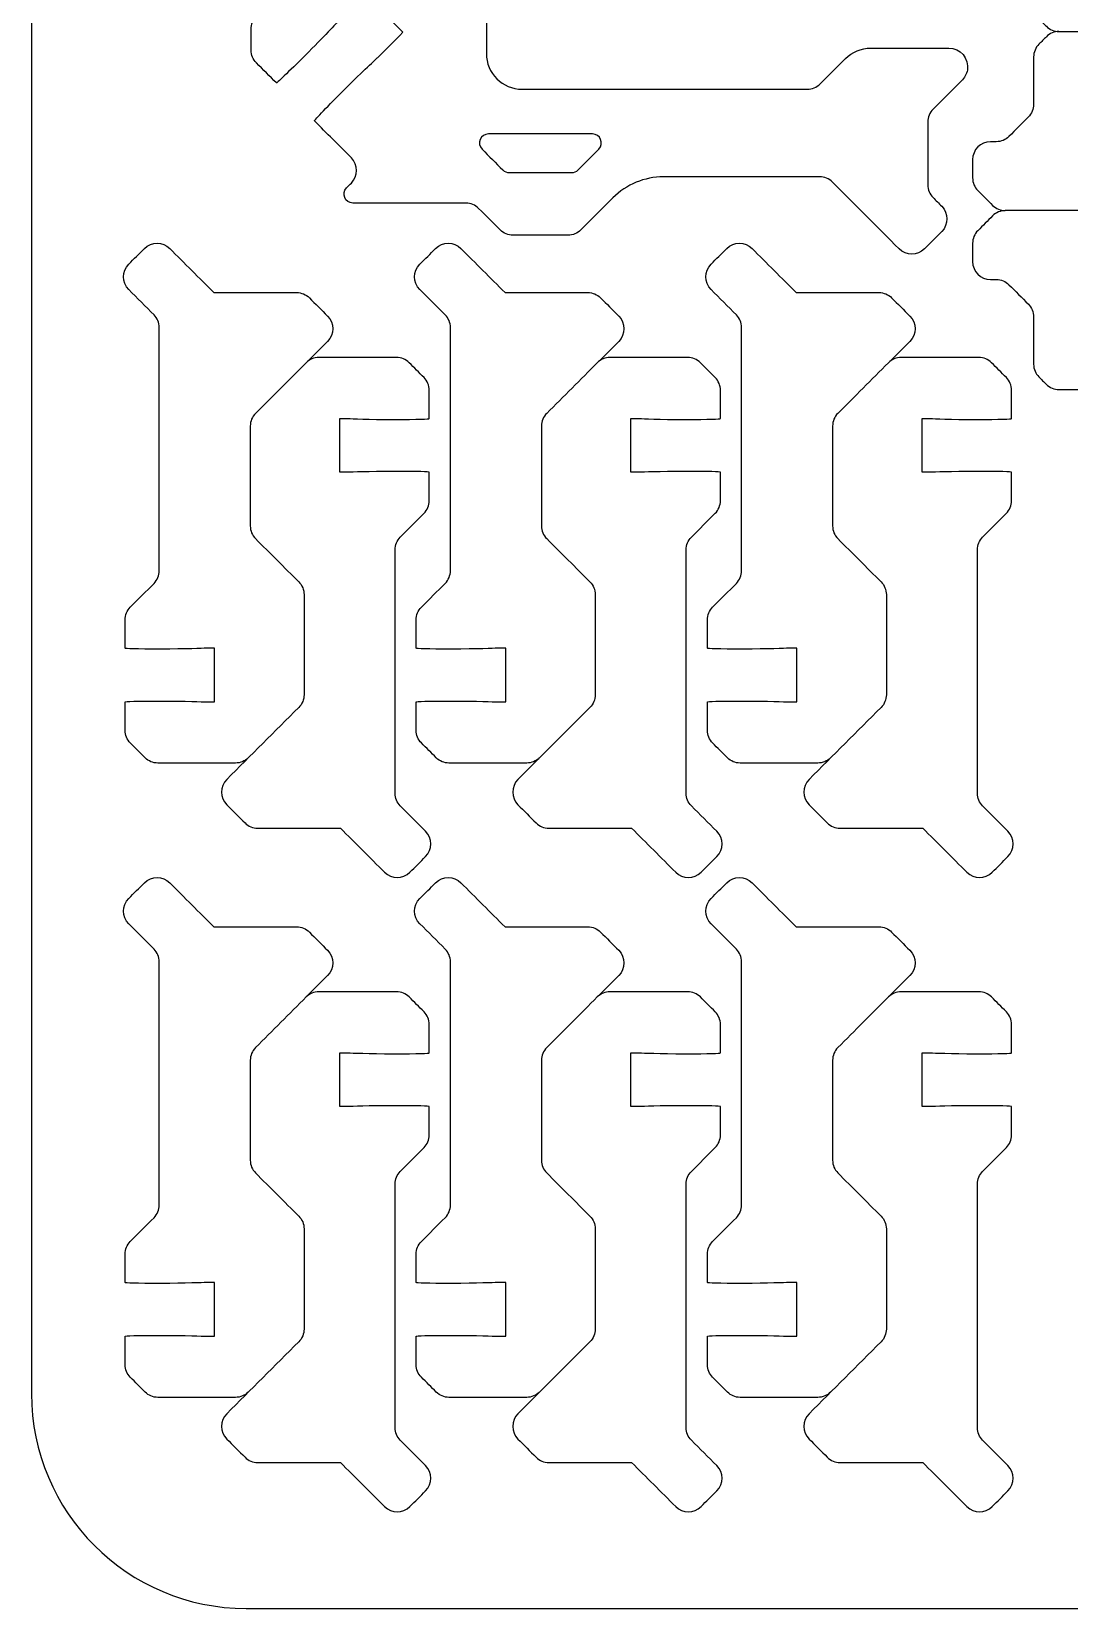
# Model space of a CAD drawing. Extents: x 5 to 405, y 225 to 445.
# Drawn here: x 5 to 63, y 225 to 313.1 of the extents above; entities that cross this region are included whole.
import ezdxf

# ---------------------------------------------------------------- set-up
doc = ezdxf.new("R2010")
doc.units = 0
doc.header["$MEASUREMENT"] = 0
doc.layers.add('DEFAULT', color=18, linetype='CONTINUOUS')

msp = doc.modelspace()

# ---------------------------------------------------------------- linework, layer by layer
at = {"layer": 'DEFAULT', "color": 1}
for points, knots in [([(123, 225), (87.667, 225), (52.333, 225), (17, 225), (10.373, 225), (5, 230.372), (5, 237), (5, 302.333), (5, 367.667), (5, 433), (5, 439.628), (10.373, 445), (17, 445), (52.333, 445), (87.667, 445), (123, 445), (129.627, 445), (135, 439.628), (135, 433), (135, 367.667), (135, 302.333), (135, 237), (135, 230.372), (129.627, 225), (123, 225)], [0, 0, 0, 0, 300.472, 300.472, 300.472, 301.472, 301.472, 301.472, 857.062, 857.062, 857.062, 858.062, 858.062, 858.062, 1158.534, 1158.534, 1158.534, 1159.534, 1159.534, 1159.534, 1715.124, 1715.124, 1715.124, 1716.124, 1716.124, 1716.124, 1716.124]), ([(56.255, 312.159), (54.8, 312.157), (53.346, 312.156), (51.891, 312.155), (51.362, 312.155), (50.854, 311.943), (50.48, 311.57), (50.006, 311.097), (49.532, 310.624), (49.058, 310.151), (48.871, 309.964), (48.617, 309.859), (48.353, 309.859), (43.04, 309.859), (37.727, 309.859), (32.414, 309.859), (31.31, 309.859), (30.414, 310.755), (30.414, 311.859), (30.414, 312.724), (30.414, 313.59), (30.414, 314.455), (30.414, 314.723), (30.52, 314.977), (30.707, 315.164), (32.273, 316.731), (33.84, 318.297), (35.406, 319.863), (35.593, 320.05), (35.847, 320.156), (36.111, 320.156), (36.645, 320.156), (37.179, 320.156), (37.713, 320.156), (37.978, 320.156), (38.232, 320.05), (38.419, 319.86), (38.694, 319.585), (38.969, 319.309), (39.244, 319.034), (39.431, 318.847), (39.685, 318.741), (39.95, 318.741), (42.4, 318.741), (44.851, 318.741), (47.302, 318.741), (47.566, 318.741), (47.82, 318.847), (48.007, 319.034), (48.282, 319.308), (48.557, 319.582), (48.833, 319.856), (49.02, 320.047), (49.125, 320.301), (49.125, 320.569), (49.125, 321.098), (49.125, 321.627), (49.125, 322.156), (49.125, 322.181), (48.007, 322.206), (46.624, 322.206), (45.241, 322.206), (44.25, 322.156), (44.123, 322.156), (43.457, 322.156), (42.792, 322.156), (42.126, 322.156), (42.126, 323.156), (42.126, 324.155), (42.126, 325.155), (42.792, 325.155), (43.457, 325.155), (44.123, 325.155), (44.25, 325.155), (45.241, 325.106), (46.624, 325.106), (48.007, 325.106), (49.125, 325.127), (49.125, 325.155), (49.125, 325.683), (49.125, 326.211), (49.125, 326.739), (49.125, 327.007), (49.02, 327.261), (48.833, 327.448), (48.556, 327.724), (48.28, 328.001), (48.004, 328.277), (47.817, 328.464), (47.563, 328.57), (47.298, 328.57), (44.129, 328.57), (40.96, 328.57), (37.791, 328.57), (36.99, 328.57), (36.224, 328.252), (35.66, 327.688), (34.816, 326.844), (33.971, 325.999), (33.123, 325.155), (33.007, 325.039), (32.651, 324.753), (31.673, 323.776), (30.696, 322.798), (30.03, 322.061), (29.941, 321.969), (29.824, 321.852), (29.706, 321.734), (29.589, 321.617), (28.882, 322.325), (28.175, 323.032), (27.468, 323.74), (27.586, 323.858), (27.704, 323.976), (27.821, 324.093), (27.909, 324.181), (28.647, 324.848), (29.624, 325.825), (30.601, 326.802), (31.024, 327.254), (31.003, 327.275), (30.629, 327.649), (30.255, 328.023), (29.881, 328.397), (29.694, 328.584), (29.44, 328.69), (29.176, 328.69), (28.785, 328.69), (28.395, 328.69), (28.005, 328.69), (27.74, 328.69), (27.486, 328.584), (27.299, 328.397), (26.247, 327.345), (25.194, 326.292), (24.142, 325.24), (23.768, 324.862), (23.556, 324.354), (23.556, 323.825), (23.556, 322.795), (23.556, 321.765), (23.556, 320.735), (23.556, 320.202), (23.348, 319.694), (22.97, 319.32), (21.169, 317.521), (19.367, 315.722), (17.566, 313.923), (17.379, 313.736), (17.273, 313.478), (17.273, 313.213), (17.273, 312.822), (17.273, 312.43), (17.273, 312.039), (17.273, 311.774), (17.379, 311.52), (17.569, 311.333), (17.942, 310.96), (18.315, 310.588), (18.688, 310.215), (18.723, 310.215), (19.524, 310.98), (20.49, 311.947), (21.468, 312.924), (22.134, 313.661), (22.223, 313.75), (22.694, 314.221), (23.166, 314.693), (23.637, 315.164), (24.344, 314.458), (25.051, 313.751), (25.757, 313.044), (25.287, 312.573), (24.817, 312.101), (24.346, 311.629), (24.255, 311.541), (23.517, 310.875), (22.54, 309.897), (21.577, 308.934), (20.808, 308.133), (20.808, 308.095), (21.496, 307.407), (22.184, 306.719), (22.872, 306.031), (23.26, 305.639), (23.26, 305.008), (22.872, 304.616), (22.783, 304.529), (22.695, 304.442), (22.607, 304.355), (22.293, 304.038), (22.515, 303.501), (22.96, 303.501), (25.065, 303.501), (27.17, 303.501), (29.275, 303.501), (29.543, 303.501), (29.797, 303.396), (29.984, 303.205), (30.386, 302.803), (30.788, 302.401), (31.19, 301.999), (31.377, 301.812), (31.631, 301.706), (31.899, 301.706), (32.927, 301.706), (33.955, 301.706), (34.983, 301.706), (35.251, 301.706), (35.505, 301.812), (35.692, 301.999), (36.289, 302.596), (36.886, 303.193), (37.484, 303.791), (38.235, 304.542), (39.251, 304.966), (40.313, 304.966), (43.225, 304.966), (46.136, 304.966), (49.048, 304.966), (49.312, 304.966), (49.566, 304.86), (49.753, 304.673), (50.996, 303.43), (52.239, 302.187), (53.482, 300.944), (53.87, 300.552), (54.505, 300.552), (54.893, 300.944), (55.215, 301.266), (55.538, 301.588), (55.86, 301.91), (56.251, 302.302), (56.251, 302.934), (55.86, 303.325), (55.698, 303.487), (55.535, 303.65), (55.373, 303.812), (55.186, 303.999), (55.08, 304.253), (55.08, 304.517), (55.08, 305.689), (55.08, 306.86), (55.08, 308.031), (55.08, 308.296), (55.186, 308.553), (55.373, 308.74), (55.903, 309.269), (56.434, 309.799), (56.964, 310.328), (57.13, 310.494), (57.253, 310.698), (57.292, 310.927), (57.398, 311.587), (56.894, 312.159), (56.255, 312.159)], [0, 0, 0, 0, 12.370004, 12.370004, 12.370004, 13.370004, 13.370004, 13.370004, 19.062218, 19.062218, 19.062218, 20.062218, 20.062218, 20.062218, 65.242218, 65.242218, 65.242218, 66.242218, 66.242218, 66.242218, 73.602218, 73.602218, 73.602218, 74.602218, 74.602218, 74.602218, 93.439543, 93.439543, 93.439543, 94.439543, 94.439543, 94.439543, 98.979543, 98.979543, 98.979543, 99.979543, 99.979543, 99.979543, 103.288802, 103.288802, 103.288802, 104.288802, 104.288802, 104.288802, 125.128802, 125.128802, 125.128802, 126.128802, 126.128802, 126.128802, 129.430999, 129.430999, 129.430999, 130.430999, 130.430999, 130.430999, 134.930999, 134.930999, 134.930999, 135.930999, 135.930999, 135.930999, 136.930999, 136.930999, 136.930999, 142.590999, 142.590999, 142.590999, 151.090999, 151.090999, 151.090999, 156.750999, 156.750999, 156.750999, 157.750999, 157.750999, 157.750999, 158.750999, 158.750999, 158.750999, 163.240999, 163.240999, 163.240999, 164.240999, 164.240999, 164.240999, 167.564401, 167.564401, 167.564401, 168.564401, 168.564401, 168.564401, 195.514401, 195.514401, 195.514401, 196.514401, 196.514401, 196.514401, 206.678454, 206.678454, 206.678454, 207.678454, 207.678454, 207.678454, 208.678454, 208.678454, 208.678454, 210.092667, 210.092667, 210.092667, 218.599165, 218.599165, 218.599165, 220.013379, 220.013379, 220.013379, 221.013379, 221.013379, 221.013379, 222.013379, 222.013379, 222.013379, 226.510578, 226.510578, 226.510578, 227.510578, 227.510578, 227.510578, 230.830578, 230.830578, 230.830578, 231.830578, 231.830578, 231.830578, 244.487789, 244.487789, 244.487789, 245.487789, 245.487789, 245.487789, 254.247789, 254.247789, 254.247789, 255.247789, 255.247789, 255.247789, 276.899403, 276.899403, 276.899403, 277.899403, 277.899403, 277.899403, 281.229403, 281.229403, 281.229403, 282.229403, 282.229403, 282.229403, 286.71246, 286.71246, 286.71246, 287.71246, 287.71246, 287.71246, 288.71246, 288.71246, 288.71246, 294.383457, 294.383457, 294.383457, 302.88288, 302.88288, 302.88288, 308.54681, 308.54681, 308.54681, 309.54681, 309.54681, 309.54681, 310.54681, 310.54681, 310.54681, 318.819959, 318.819959, 318.819959, 319.819959, 319.819959, 319.819959, 320.873572, 320.873572, 320.873572, 321.873572, 321.873572, 321.873572, 339.773572, 339.773572, 339.773572, 340.773572, 340.773572, 340.773572, 345.610182, 345.610182, 345.610182, 346.610182, 346.610182, 346.610182, 355.350182, 355.350182, 355.350182, 356.350182, 356.350182, 356.350182, 363.534387, 363.534387, 363.534387, 364.534387, 364.534387, 364.534387, 389.294387, 389.294387, 389.294387, 390.294387, 390.294387, 390.294387, 405.242625, 405.242625, 405.242625, 406.242625, 406.242625, 406.242625, 410.11757, 410.11757, 410.11757, 411.11757, 411.11757, 411.11757, 413.069185, 413.069185, 413.069185, 414.069185, 414.069185, 414.069185, 424.029185, 424.029185, 424.029185, 425.029185, 425.029185, 425.029185, 431.400221, 431.400221, 431.400221, 432.400221, 432.400221, 432.400221, 433.400221, 433.400221, 433.400221, 433.400221]), ([(70, 319.67), (70, 317.946), (70, 316.222), (70, 314.498), (70, 314.233), (69.894, 313.979), (69.707, 313.791), (69.568, 313.652), (69.43, 313.513), (69.291, 313.375), (69.104, 313.187), (68.849, 313.082), (68.584, 313.082), (68.055, 313.082), (67.527, 313.082), (66.998, 313.082), (66.97, 313.082), (66.948, 313.699), (66.948, 315.082), (66.948, 316.465), (66.998, 317.456), (66.998, 317.583), (66.998, 317.75), (66.998, 317.917), (66.998, 318.084), (65.998, 318.084), (64.999, 318.084), (63.999, 318.084), (63.999, 317.917), (63.999, 317.75), (63.999, 317.583), (63.999, 317.456), (64.049, 316.465), (64.049, 315.082), (64.049, 313.699), (64.024, 313.082), (63.999, 313.082), (63.471, 313.082), (62.942, 313.082), (62.413, 313.082), (62.148, 313.082), (61.893, 313.187), (61.706, 313.375), (61.567, 313.513), (61.429, 313.652), (61.29, 313.791), (61.103, 313.979), (60.997, 314.233), (60.997, 314.498), (60.997, 315.381), (60.997, 316.265), (60.997, 317.148), (60.997, 317.413), (60.892, 317.668), (60.704, 317.855), (60.341, 318.218), (59.978, 318.582), (59.614, 318.945), (59.427, 319.132), (59.173, 319.238), (58.907, 319.238), (58.8, 319.238), (58.693, 319.238), (58.586, 319.238), (58.033, 319.238), (57.586, 319.685), (57.586, 320.238), (57.586, 320.577), (57.586, 320.916), (57.586, 321.255), (57.586, 321.52), (57.691, 321.774), (57.878, 321.961), (58.153, 322.237), (58.428, 322.513), (58.704, 322.789), (58.891, 322.977), (59.146, 323.083), (59.412, 323.083), (61.802, 323.083), (64.193, 323.083), (66.584, 323.083), (66.849, 323.083), (67.103, 322.978), (67.291, 322.791), (68.096, 321.986), (68.901, 321.182), (69.707, 320.378), (69.894, 320.19), (70, 319.935), (70, 319.67)], [1, 1, 1, 1, 15.661, 15.661, 15.661, 16.661, 16.661, 16.661, 18.329772, 18.329772, 18.329772, 19.329772, 19.329772, 19.329772, 23.825772, 23.825772, 23.825772, 24.825772, 24.825772, 24.825772, 25.825772, 25.825772, 25.825772, 27.245772, 27.245772, 27.245772, 35.745772, 35.745772, 35.745772, 37.165772, 37.165772, 37.165772, 38.165772, 38.165772, 38.165772, 39.165772, 39.165772, 39.165772, 43.661772, 43.661772, 43.661772, 44.661772, 44.661772, 44.661772, 46.330544, 46.330544, 46.330544, 47.330544, 47.330544, 47.330544, 54.842544, 54.842544, 54.842544, 55.842544, 55.842544, 55.842544, 60.212464, 60.212464, 60.212464, 61.212464, 61.212464, 61.212464, 62.123464, 62.123464, 62.123464, 63.123464, 63.123464, 63.123464, 66.006464, 66.006464, 66.006464, 67.006464, 67.006464, 67.006464, 70.321383, 70.321383, 70.321383, 71.321383, 71.321383, 71.321383, 91.652383, 91.652383, 91.652383, 92.652383, 92.652383, 92.652383, 102.33197, 102.33197, 102.33197, 103.33197, 103.33197, 103.33197, 103.33197]), ([(62.413, 313.082), (62.148, 313.082), (61.894, 312.976), (61.706, 312.789), (61.567, 312.65), (61.429, 312.512), (61.29, 312.373), (61.102, 312.185), (60.997, 311.931), (60.997, 311.666), (60.997, 310.782), (60.997, 309.899), (60.997, 309.016), (60.997, 308.75), (60.892, 308.496), (60.704, 308.309), (60.341, 307.945), (59.978, 307.582), (59.614, 307.219), (59.427, 307.031), (59.172, 306.926), (58.907, 306.926), (58.8, 306.926), (58.693, 306.926), (58.586, 306.926), (58.033, 306.926), (57.586, 306.478), (57.586, 305.926), (57.586, 305.587), (57.586, 305.248), (57.586, 304.909), (57.586, 304.644), (57.691, 304.39), (57.878, 304.202), (58.153, 303.926), (58.428, 303.65), (58.704, 303.374), (58.891, 303.186), (59.146, 303.081), (59.412, 303.081)], [0, 0, 0, 0, 1, 1, 1, 2.668065, 2.668065, 2.668065, 3.668065, 3.668065, 3.668065, 11.180065, 11.180065, 11.180065, 12.180065, 12.180065, 12.180065, 16.549278, 16.549278, 16.549278, 17.549278, 17.549278, 17.549278, 18.461278, 18.461278, 18.461278, 19.461278, 19.461278, 19.461278, 22.344278, 22.344278, 22.344278, 23.344278, 23.344278, 23.344278, 26.659903, 26.659903, 26.659903, 27.659903, 27.659903, 27.659903, 27.659903]), ([(36.693, 306.506), (36.309, 306.12), (35.924, 305.735), (35.54, 305.349), (35.445, 305.257), (35.318, 305.204), (35.184, 305.204), (34.019, 305.204), (32.855, 305.204), (31.691, 305.204), (31.557, 305.204), (31.43, 305.257), (31.335, 305.349), (30.95, 305.735), (30.566, 306.12), (30.181, 306.506), (29.867, 306.82), (30.089, 307.36), (30.534, 307.36), (32.47, 307.36), (34.405, 307.36), (36.341, 307.36), (36.785, 307.36), (37.007, 306.82), (36.693, 306.506)], [0, 0, 0, 0, 4.631555, 4.631555, 4.631555, 5.631555, 5.631555, 5.631555, 15.531555, 15.531555, 15.531555, 16.531555, 16.531555, 16.531555, 21.16311, 21.16311, 21.16311, 22.16311, 22.16311, 22.16311, 38.62311, 38.62311, 38.62311, 39.62311, 39.62311, 39.62311, 39.62311]), ([(70, 299.667), (70, 297.943), (70, 296.219), (70, 294.495), (70, 294.23), (69.894, 293.976), (69.707, 293.788), (69.568, 293.65), (69.43, 293.511), (69.291, 293.372), (69.104, 293.185), (68.849, 293.079), (68.584, 293.079), (68.055, 293.079), (67.527, 293.079), (66.998, 293.079), (66.97, 293.079), (66.948, 293.697), (66.948, 295.08), (66.948, 296.462), (66.998, 297.454), (66.998, 297.581), (66.998, 297.748), (66.998, 297.915), (66.998, 298.082), (65.998, 298.082), (64.999, 298.082), (63.999, 298.082), (63.999, 297.915), (63.999, 297.748), (63.999, 297.581), (63.999, 297.454), (64.049, 296.462), (64.049, 295.08), (64.049, 293.697), (64.024, 293.079), (63.999, 293.079), (63.471, 293.079), (62.942, 293.079), (62.413, 293.079), (62.148, 293.079), (61.893, 293.185), (61.706, 293.372), (61.567, 293.511), (61.429, 293.65), (61.29, 293.788), (61.103, 293.976), (60.997, 294.23), (60.997, 294.495), (60.997, 295.379), (60.997, 296.262), (60.997, 297.145), (60.997, 297.411), (60.892, 297.665), (60.704, 297.852), (60.341, 298.216), (59.978, 298.579), (59.614, 298.942), (59.427, 299.13), (59.173, 299.235), (58.907, 299.235), (58.8, 299.235), (58.693, 299.235), (58.586, 299.235), (58.033, 299.235), (57.586, 299.683), (57.586, 300.235), (57.586, 300.574), (57.586, 300.913), (57.586, 301.252), (57.586, 301.517), (57.691, 301.771), (57.878, 301.959), (58.153, 302.235), (58.428, 302.511), (58.704, 302.787), (58.891, 302.975), (59.146, 303.081), (59.412, 303.081), (61.802, 303.081), (64.193, 303.081), (66.584, 303.081), (66.849, 303.081), (67.103, 302.975), (67.291, 302.788), (68.096, 301.984), (68.901, 301.179), (69.707, 300.375), (69.894, 300.187), (70, 299.933), (70, 299.667)], [1, 1, 1, 1, 15.661, 15.661, 15.661, 16.661, 16.661, 16.661, 18.329772, 18.329772, 18.329772, 19.329772, 19.329772, 19.329772, 23.825772, 23.825772, 23.825772, 24.825772, 24.825772, 24.825772, 25.825772, 25.825772, 25.825772, 27.245772, 27.245772, 27.245772, 35.745772, 35.745772, 35.745772, 37.165772, 37.165772, 37.165772, 38.165772, 38.165772, 38.165772, 39.165772, 39.165772, 39.165772, 43.661772, 43.661772, 43.661772, 44.661772, 44.661772, 44.661772, 46.330544, 46.330544, 46.330544, 47.330544, 47.330544, 47.330544, 54.842544, 54.842544, 54.842544, 55.842544, 55.842544, 55.842544, 60.212464, 60.212464, 60.212464, 61.212464, 61.212464, 61.212464, 62.123464, 62.123464, 62.123464, 63.123464, 63.123464, 63.123464, 66.006464, 66.006464, 66.006464, 67.006464, 67.006464, 67.006464, 70.321383, 70.321383, 70.321383, 71.321383, 71.321383, 71.321383, 91.652383, 91.652383, 91.652383, 92.652383, 92.652383, 92.652383, 102.33197, 102.33197, 102.33197, 103.33197, 103.33197, 103.33197, 103.33197]), ([(17.106, 272.514), (16.918, 272.326), (16.664, 272.221), (16.399, 272.221), (14.951, 272.221), (13.503, 272.221), (12.056, 272.221), (11.79, 272.221), (11.536, 272.326), (11.348, 272.514), (11.072, 272.79), (10.796, 273.067), (10.52, 273.343), (10.332, 273.53), (10.227, 273.785), (10.227, 274.05), (10.227, 274.579), (10.227, 275.107), (10.227, 275.636), (10.227, 275.664), (10.844, 275.685), (12.227, 275.685), (13.61, 275.685), (14.601, 275.636), (14.728, 275.636), (14.895, 275.636), (15.062, 275.636), (15.229, 275.636), (15.229, 276.636), (15.229, 277.635), (15.229, 278.635), (15.062, 278.635), (14.895, 278.635), (14.728, 278.635), (14.601, 278.635), (13.61, 278.585), (12.227, 278.585), (10.844, 278.585), (10.227, 278.61), (10.227, 278.635), (10.227, 279.163), (10.227, 279.692), (10.227, 280.221), (10.227, 280.486), (10.332, 280.74), (10.519, 280.928), (10.961, 281.371), (11.404, 281.814), (11.846, 282.258), (12.034, 282.445), (12.139, 282.699), (12.139, 282.964), (12.139, 287.493), (12.139, 292.022), (12.139, 296.551), (12.139, 296.816), (12.034, 297.069), (11.847, 297.256), (11.375, 297.728), (10.903, 298.199), (10.432, 298.671), (10.041, 299.061), (10.041, 299.695), (10.431, 300.085), (10.724, 300.378), (11.017, 300.671), (11.309, 300.963), (11.7, 301.354), (12.334, 301.354), (12.724, 300.963), (13.545, 300.141), (14.366, 299.32), (15.19, 298.502), (16.733, 298.502), (18.275, 298.502), (19.817, 298.502), (20.082, 298.502), (20.337, 298.396), (20.524, 298.209), (20.864, 297.869), (21.203, 297.53), (21.542, 297.191), (21.933, 296.8), (21.933, 296.167), (21.542, 295.776), (21.144, 295.379), (20.745, 294.982), (20.347, 294.584)], [0, 0, 0, 0, 1, 1, 1, 13.312, 13.312, 13.312, 14.312, 14.312, 14.312, 17.634695, 17.634695, 17.634695, 18.634695, 18.634695, 18.634695, 23.130695, 23.130695, 23.130695, 24.130695, 24.130695, 24.130695, 25.130695, 25.130695, 25.130695, 26.550695, 26.550695, 26.550695, 35.050695, 35.050695, 35.050695, 36.470695, 36.470695, 36.470695, 37.470695, 37.470695, 37.470695, 38.470695, 38.470695, 38.470695, 42.967695, 42.967695, 42.967695, 43.967695, 43.967695, 43.967695, 49.294333, 49.294333, 49.294333, 50.294333, 50.294333, 50.294333, 88.810333, 88.810333, 88.810333, 89.810333, 89.810333, 89.810333, 95.482743, 95.482743, 95.482743, 96.482743, 96.482743, 96.482743, 100.002721, 100.002721, 100.002721, 101.002721, 101.002721, 101.002721, 110.893731, 110.893731, 110.893731, 124.009731, 124.009731, 124.009731, 125.009731, 125.009731, 125.009731, 129.090445, 129.090445, 129.090445, 130.090445, 130.090445, 130.090445, 134.87544, 134.87544, 134.87544, 134.87544]), ([(33.375, 272.514), (33.187, 272.326), (32.933, 272.221), (32.668, 272.221), (31.22, 272.221), (29.773, 272.221), (28.325, 272.221), (28.059, 272.221), (27.805, 272.326), (27.618, 272.514), (27.341, 272.79), (27.065, 273.067), (26.789, 273.343), (26.601, 273.53), (26.496, 273.785), (26.496, 274.05), (26.496, 274.579), (26.496, 275.107), (26.496, 275.636), (26.496, 275.664), (27.113, 275.685), (28.496, 275.685), (29.879, 275.685), (30.87, 275.636), (30.997, 275.636), (31.164, 275.636), (31.331, 275.636), (31.498, 275.636), (31.498, 276.636), (31.498, 277.635), (31.498, 278.635), (31.331, 278.635), (31.164, 278.635), (30.997, 278.635), (30.87, 278.635), (29.879, 278.585), (28.496, 278.585), (27.113, 278.585), (26.496, 278.61), (26.496, 278.635), (26.496, 279.163), (26.496, 279.692), (26.496, 280.221), (26.496, 280.486), (26.601, 280.74), (26.788, 280.928), (27.231, 281.371), (27.673, 281.814), (28.116, 282.258), (28.303, 282.445), (28.408, 282.699), (28.408, 282.964), (28.408, 287.493), (28.408, 292.022), (28.408, 296.551), (28.408, 296.816), (28.303, 297.069), (28.116, 297.256), (27.644, 297.728), (27.173, 298.199), (26.701, 298.671), (26.31, 299.061), (26.31, 299.695), (26.701, 300.085), (26.993, 300.378), (27.286, 300.671), (27.579, 300.963), (27.97, 301.354), (28.603, 301.354), (28.993, 300.963), (29.814, 300.141), (30.635, 299.32), (31.46, 298.502), (33.002, 298.502), (34.544, 298.502), (36.087, 298.502), (36.352, 298.502), (36.606, 298.396), (36.794, 298.209), (37.133, 297.869), (37.472, 297.53), (37.811, 297.191), (38.202, 296.8), (38.202, 296.167), (37.811, 295.776), (37.413, 295.379), (37.015, 294.982), (36.616, 294.584)], [0, 0, 0, 0, 1, 1, 1, 13.312, 13.312, 13.312, 14.312, 14.312, 14.312, 17.635402, 17.635402, 17.635402, 18.635402, 18.635402, 18.635402, 23.131402, 23.131402, 23.131402, 24.131402, 24.131402, 24.131402, 25.131402, 25.131402, 25.131402, 26.551402, 26.551402, 26.551402, 35.051402, 35.051402, 35.051402, 36.471402, 36.471402, 36.471402, 37.471402, 37.471402, 37.471402, 38.471402, 38.471402, 38.471402, 42.968402, 42.968402, 42.968402, 43.968402, 43.968402, 43.968402, 49.29504, 49.29504, 49.29504, 50.29504, 50.29504, 50.29504, 88.81104, 88.81104, 88.81104, 89.81104, 89.81104, 89.81104, 95.48345, 95.48345, 95.48345, 96.48345, 96.48345, 96.48345, 100.003428, 100.003428, 100.003428, 101.003428, 101.003428, 101.003428, 110.894438, 110.894438, 110.894438, 124.010438, 124.010438, 124.010438, 125.010438, 125.010438, 125.010438, 129.091152, 129.091152, 129.091152, 130.091152, 130.091152, 130.091152, 134.876147, 134.876147, 134.876147, 134.876147]), ([(49.644, 272.514), (49.457, 272.326), (49.202, 272.221), (48.937, 272.221), (47.49, 272.221), (46.042, 272.221), (44.594, 272.221), (44.329, 272.221), (44.074, 272.326), (43.887, 272.514), (43.611, 272.79), (43.334, 273.067), (43.058, 273.343), (42.87, 273.53), (42.765, 273.785), (42.765, 274.05), (42.765, 274.579), (42.765, 275.107), (42.765, 275.636), (42.765, 275.664), (43.383, 275.685), (44.765, 275.685), (46.148, 275.685), (47.14, 275.636), (47.267, 275.636), (47.434, 275.636), (47.601, 275.636), (47.768, 275.636), (47.768, 276.636), (47.768, 277.635), (47.768, 278.635), (47.601, 278.635), (47.434, 278.635), (47.267, 278.635), (47.14, 278.635), (46.148, 278.585), (44.765, 278.585), (43.383, 278.585), (42.765, 278.61), (42.765, 278.635), (42.765, 279.163), (42.765, 279.692), (42.765, 280.221), (42.765, 280.486), (42.87, 280.74), (43.057, 280.928), (43.5, 281.371), (43.942, 281.814), (44.385, 282.258), (44.572, 282.445), (44.677, 282.699), (44.677, 282.964), (44.677, 287.493), (44.677, 292.022), (44.677, 296.551), (44.677, 296.816), (44.572, 297.069), (44.385, 297.256), (43.914, 297.728), (43.442, 298.199), (42.97, 298.671), (42.579, 299.061), (42.579, 299.695), (42.97, 300.085), (43.263, 300.378), (43.555, 300.671), (43.848, 300.963), (44.239, 301.354), (44.872, 301.354), (45.263, 300.963), (46.084, 300.141), (46.904, 299.32), (47.729, 298.502), (49.271, 298.502), (50.814, 298.502), (52.356, 298.502), (52.621, 298.502), (52.875, 298.396), (53.063, 298.209), (53.402, 297.869), (53.741, 297.53), (54.081, 297.191), (54.471, 296.8), (54.471, 296.167), (54.081, 295.776), (53.682, 295.379), (53.284, 294.982), (52.885, 294.584)], [0, 0, 0, 0, 1, 1, 1, 13.312, 13.312, 13.312, 14.312, 14.312, 14.312, 17.635402, 17.635402, 17.635402, 18.635402, 18.635402, 18.635402, 23.131402, 23.131402, 23.131402, 24.131402, 24.131402, 24.131402, 25.131402, 25.131402, 25.131402, 26.551402, 26.551402, 26.551402, 35.051402, 35.051402, 35.051402, 36.471402, 36.471402, 36.471402, 37.471402, 37.471402, 37.471402, 38.471402, 38.471402, 38.471402, 42.968402, 42.968402, 42.968402, 43.968402, 43.968402, 43.968402, 49.29504, 49.29504, 49.29504, 50.29504, 50.29504, 50.29504, 88.81104, 88.81104, 88.81104, 89.81104, 89.81104, 89.81104, 95.48345, 95.48345, 95.48345, 96.48345, 96.48345, 96.48345, 100.003428, 100.003428, 100.003428, 101.003428, 101.003428, 101.003428, 110.893731, 110.893731, 110.893731, 124.009731, 124.009731, 124.009731, 125.009731, 125.009731, 125.009731, 129.090445, 129.090445, 129.090445, 130.090445, 130.090445, 130.090445, 134.875441, 134.875441, 134.875441, 134.875441]), ([(21.054, 294.877), (22.502, 294.877), (23.95, 294.877), (25.397, 294.877), (25.662, 294.877), (25.917, 294.772), (26.104, 294.585), (26.381, 294.308), (26.657, 294.032), (26.933, 293.756), (27.121, 293.568), (27.226, 293.314), (27.226, 293.049), (27.226, 292.52), (27.226, 291.991), (27.226, 291.462), (27.226, 291.434), (26.609, 291.413), (25.226, 291.413), (23.843, 291.413), (22.852, 291.462), (22.725, 291.462), (22.558, 291.462), (22.391, 291.462), (22.224, 291.462), (22.224, 290.463), (22.224, 289.463), (22.224, 288.464), (22.391, 288.464), (22.558, 288.464), (22.725, 288.464), (22.852, 288.464), (23.843, 288.513), (25.226, 288.513), (26.609, 288.513), (27.226, 288.489), (27.226, 288.464), (27.226, 287.935), (27.226, 287.406), (27.226, 286.877), (27.226, 286.612), (27.121, 286.358), (26.934, 286.171), (26.491, 285.727), (26.049, 285.284), (25.606, 284.841), (25.419, 284.653), (25.314, 284.399), (25.314, 284.134), (25.314, 279.6), (25.314, 275.066), (25.314, 270.531), (25.314, 270.267), (25.419, 270.014), (25.606, 269.827), (26.078, 269.355), (26.549, 268.884), (27.021, 268.412), (27.412, 268.022), (27.412, 267.388), (27.021, 266.998), (26.728, 266.705), (26.436, 266.412), (26.143, 266.12), (25.753, 265.729), (25.119, 265.729), (24.728, 266.12), (23.908, 266.942), (23.087, 267.764), (22.263, 268.582), (20.72, 268.582), (19.178, 268.582), (17.636, 268.582), (17.37, 268.582), (17.116, 268.687), (16.929, 268.874), (16.589, 269.214), (16.25, 269.553), (15.91, 269.892), (15.52, 270.283), (15.52, 270.916), (15.91, 271.307), (17.252, 272.647), (18.593, 273.987), (19.935, 275.327), (20.123, 275.515), (20.228, 275.769), (20.228, 276.035), (20.228, 277.901), (20.228, 279.768), (20.228, 281.635), (20.228, 281.9), (20.122, 282.155), (19.935, 282.342), (19.129, 283.147), (18.324, 283.952), (17.518, 284.756), (17.33, 284.943), (17.225, 285.198), (17.225, 285.463), (17.225, 287.325), (17.225, 289.187), (17.225, 291.048), (17.225, 291.314), (17.33, 291.568), (17.518, 291.755), (18.461, 292.698), (19.404, 293.641), (20.347, 294.585), (20.534, 294.772), (20.789, 294.877), (21.054, 294.877)], [1, 1, 1, 1, 13.312, 13.312, 13.312, 14.312, 14.312, 14.312, 17.635402, 17.635402, 17.635402, 18.635402, 18.635402, 18.635402, 23.131402, 23.131402, 23.131402, 24.131402, 24.131402, 24.131402, 25.131402, 25.131402, 25.131402, 26.551402, 26.551402, 26.551402, 35.051402, 35.051402, 35.051402, 36.471402, 36.471402, 36.471402, 37.471402, 37.471402, 37.471402, 38.471402, 38.471402, 38.471402, 42.968402, 42.968402, 42.968402, 43.968402, 43.968402, 43.968402, 49.29504, 49.29504, 49.29504, 50.29504, 50.29504, 50.29504, 88.85404, 88.85404, 88.85404, 89.85404, 89.85404, 89.85404, 95.52645, 95.52645, 95.52645, 96.52645, 96.52645, 96.52645, 100.046428, 100.046428, 100.046428, 101.046428, 101.046428, 101.046428, 110.936731, 110.936731, 110.936731, 124.052731, 124.052731, 124.052731, 125.052731, 125.052731, 125.052731, 129.133445, 129.133445, 129.133445, 130.133445, 130.133445, 130.133445, 146.259016, 146.259016, 146.259016, 147.259016, 147.259016, 147.259016, 163.133016, 163.133016, 163.133016, 164.133016, 164.133016, 164.133016, 173.814724, 173.814724, 173.814724, 174.814724, 174.814724, 174.814724, 190.645724, 190.645724, 190.645724, 191.645724, 191.645724, 191.645724, 202.987717, 202.987717, 202.987717, 203.987717, 203.987717, 203.987717, 203.987717]), ([(37.323, 294.877), (38.771, 294.877), (40.219, 294.877), (41.667, 294.877), (41.932, 294.877), (42.186, 294.772), (42.374, 294.585), (42.65, 294.308), (42.926, 294.032), (43.203, 293.756), (43.39, 293.568), (43.495, 293.314), (43.495, 293.049), (43.495, 292.52), (43.495, 291.991), (43.495, 291.462), (43.495, 291.434), (42.878, 291.413), (41.495, 291.413), (40.112, 291.413), (39.121, 291.462), (38.994, 291.462), (38.827, 291.462), (38.66, 291.462), (38.493, 291.462), (38.493, 290.463), (38.493, 289.463), (38.493, 288.464), (38.66, 288.464), (38.827, 288.464), (38.994, 288.464), (39.121, 288.464), (40.112, 288.513), (41.495, 288.513), (42.878, 288.513), (43.495, 288.489), (43.495, 288.464), (43.495, 287.935), (43.495, 287.406), (43.495, 286.877), (43.495, 286.612), (43.39, 286.358), (43.203, 286.171), (42.76, 285.727), (42.318, 285.284), (41.875, 284.841), (41.688, 284.653), (41.583, 284.399), (41.583, 284.134), (41.583, 279.6), (41.583, 275.066), (41.583, 270.531), (41.583, 270.267), (41.688, 270.014), (41.875, 269.827), (42.347, 269.355), (42.819, 268.884), (43.29, 268.412), (43.681, 268.022), (43.681, 267.388), (43.29, 266.998), (42.998, 266.705), (42.705, 266.412), (42.412, 266.12), (42.022, 265.729), (41.388, 265.729), (40.998, 266.12), (40.177, 266.942), (39.356, 267.764), (38.532, 268.582), (36.989, 268.582), (35.447, 268.582), (33.905, 268.582), (33.639, 268.582), (33.385, 268.687), (33.198, 268.874), (32.858, 269.214), (32.519, 269.553), (32.18, 269.892), (31.789, 270.283), (31.789, 270.916), (32.18, 271.307), (33.521, 272.647), (34.862, 273.987), (36.204, 275.327), (36.392, 275.515), (36.497, 275.769), (36.497, 276.035), (36.497, 277.901), (36.497, 279.768), (36.497, 281.635), (36.497, 281.9), (36.391, 282.155), (36.204, 282.342), (35.398, 283.147), (34.593, 283.952), (33.787, 284.756), (33.6, 284.943), (33.494, 285.198), (33.494, 285.463), (33.494, 287.325), (33.494, 289.187), (33.494, 291.048), (33.494, 291.314), (33.6, 291.568), (33.787, 291.755), (34.73, 292.698), (35.673, 293.641), (36.616, 294.585), (36.804, 294.772), (37.058, 294.877), (37.323, 294.877)], [1, 1, 1, 1, 13.312, 13.312, 13.312, 14.312, 14.312, 14.312, 17.635402, 17.635402, 17.635402, 18.635402, 18.635402, 18.635402, 23.131402, 23.131402, 23.131402, 24.131402, 24.131402, 24.131402, 25.131402, 25.131402, 25.131402, 26.551402, 26.551402, 26.551402, 35.051402, 35.051402, 35.051402, 36.471402, 36.471402, 36.471402, 37.471402, 37.471402, 37.471402, 38.471402, 38.471402, 38.471402, 42.968402, 42.968402, 42.968402, 43.968402, 43.968402, 43.968402, 49.29504, 49.29504, 49.29504, 50.29504, 50.29504, 50.29504, 88.85404, 88.85404, 88.85404, 89.85404, 89.85404, 89.85404, 95.52645, 95.52645, 95.52645, 96.52645, 96.52645, 96.52645, 100.046428, 100.046428, 100.046428, 101.046428, 101.046428, 101.046428, 110.936731, 110.936731, 110.936731, 124.052731, 124.052731, 124.052731, 125.052731, 125.052731, 125.052731, 129.133445, 129.133445, 129.133445, 130.133445, 130.133445, 130.133445, 146.259016, 146.259016, 146.259016, 147.259016, 147.259016, 147.259016, 163.133016, 163.133016, 163.133016, 164.133016, 164.133016, 164.133016, 173.814724, 173.814724, 173.814724, 174.814724, 174.814724, 174.814724, 190.645724, 190.645724, 190.645724, 191.645724, 191.645724, 191.645724, 202.987717, 202.987717, 202.987717, 203.987717, 203.987717, 203.987717, 203.987717]), ([(53.592, 294.877), (55.04, 294.877), (56.488, 294.877), (57.936, 294.877), (58.201, 294.877), (58.455, 294.772), (58.643, 294.585), (58.919, 294.308), (59.195, 294.032), (59.472, 293.756), (59.659, 293.568), (59.765, 293.314), (59.765, 293.049), (59.765, 292.52), (59.765, 291.991), (59.765, 291.462), (59.765, 291.434), (59.147, 291.413), (57.764, 291.413), (56.382, 291.413), (55.39, 291.462), (55.263, 291.462), (55.096, 291.462), (54.929, 291.462), (54.762, 291.462), (54.762, 290.463), (54.762, 289.463), (54.762, 288.464), (54.929, 288.464), (55.096, 288.464), (55.263, 288.464), (55.39, 288.464), (56.382, 288.513), (57.764, 288.513), (59.147, 288.513), (59.765, 288.489), (59.765, 288.464), (59.765, 287.935), (59.765, 287.406), (59.765, 286.877), (59.765, 286.612), (59.66, 286.358), (59.472, 286.171), (59.03, 285.727), (58.587, 285.284), (58.145, 284.841), (57.958, 284.653), (57.853, 284.399), (57.853, 284.134), (57.853, 279.6), (57.853, 275.066), (57.853, 270.531), (57.853, 270.267), (57.958, 270.014), (58.145, 269.827), (58.616, 269.355), (59.088, 268.884), (59.56, 268.412), (59.95, 268.022), (59.951, 267.388), (59.56, 266.998), (59.267, 266.705), (58.974, 266.412), (58.682, 266.12), (58.291, 265.729), (57.658, 265.729), (57.267, 266.12), (56.446, 266.942), (55.625, 267.764), (54.801, 268.582), (53.259, 268.582), (51.716, 268.582), (50.174, 268.582), (49.909, 268.582), (49.654, 268.687), (49.467, 268.874), (49.128, 269.214), (48.788, 269.553), (48.449, 269.892), (48.058, 270.283), (48.058, 270.916), (48.449, 271.307), (49.79, 272.647), (51.132, 273.987), (52.473, 275.327), (52.661, 275.515), (52.766, 275.769), (52.766, 276.035), (52.766, 277.901), (52.766, 279.768), (52.766, 281.635), (52.766, 281.9), (52.661, 282.155), (52.473, 282.342), (51.668, 283.147), (50.862, 283.952), (50.057, 284.756), (49.869, 284.943), (49.763, 285.198), (49.763, 285.463), (49.763, 287.325), (49.763, 289.187), (49.763, 291.048), (49.763, 291.314), (49.869, 291.568), (50.056, 291.755), (50.999, 292.698), (51.942, 293.641), (52.885, 294.585), (53.073, 294.772), (53.327, 294.877), (53.592, 294.877)], [1, 1, 1, 1, 13.312, 13.312, 13.312, 14.312, 14.312, 14.312, 17.635402, 17.635402, 17.635402, 18.635402, 18.635402, 18.635402, 23.131402, 23.131402, 23.131402, 24.131402, 24.131402, 24.131402, 25.131402, 25.131402, 25.131402, 26.551402, 26.551402, 26.551402, 35.051402, 35.051402, 35.051402, 36.471402, 36.471402, 36.471402, 37.471402, 37.471402, 37.471402, 38.471402, 38.471402, 38.471402, 42.968402, 42.968402, 42.968402, 43.968402, 43.968402, 43.968402, 49.29504, 49.29504, 49.29504, 50.29504, 50.29504, 50.29504, 88.85404, 88.85404, 88.85404, 89.85404, 89.85404, 89.85404, 95.52645, 95.52645, 95.52645, 96.52645, 96.52645, 96.52645, 100.046428, 100.046428, 100.046428, 101.046428, 101.046428, 101.046428, 110.936731, 110.936731, 110.936731, 124.052731, 124.052731, 124.052731, 125.052731, 125.052731, 125.052731, 129.133445, 129.133445, 129.133445, 130.133445, 130.133445, 130.133445, 146.259016, 146.259016, 146.259016, 147.259016, 147.259016, 147.259016, 163.133016, 163.133016, 163.133016, 164.133016, 164.133016, 164.133016, 173.814724, 173.814724, 173.814724, 174.814724, 174.814724, 174.814724, 190.645724, 190.645724, 190.645724, 191.645724, 191.645724, 191.645724, 202.987717, 202.987717, 202.987717, 203.987717, 203.987717, 203.987717, 203.987717]), ([(17.106, 237.084), (16.918, 236.897), (16.664, 236.792), (16.399, 236.792), (14.951, 236.792), (13.503, 236.792), (12.056, 236.792), (11.79, 236.792), (11.536, 236.897), (11.348, 237.084), (11.072, 237.361), (10.796, 237.637), (10.52, 237.913), (10.332, 238.101), (10.227, 238.355), (10.227, 238.62), (10.227, 239.149), (10.227, 239.678), (10.227, 240.206), (10.227, 240.235), (10.844, 240.256), (12.227, 240.256), (13.61, 240.256), (14.601, 240.206), (14.728, 240.206), (14.895, 240.206), (15.062, 240.206), (15.229, 240.206), (15.229, 241.206), (15.229, 242.206), (15.229, 243.205), (15.062, 243.205), (14.895, 243.205), (14.728, 243.205), (14.601, 243.205), (13.61, 243.156), (12.227, 243.156), (10.844, 243.156), (10.227, 243.18), (10.227, 243.205), (10.227, 243.734), (10.227, 244.263), (10.227, 244.792), (10.227, 245.056), (10.332, 245.31), (10.519, 245.498), (10.961, 245.941), (11.404, 246.385), (11.846, 246.828), (12.034, 247.015), (12.139, 247.27), (12.139, 247.534), (12.139, 252.064), (12.139, 256.593), (12.139, 261.122), (12.139, 261.386), (12.034, 261.64), (11.847, 261.827), (11.375, 262.298), (10.903, 262.77), (10.432, 263.241), (10.041, 263.632), (10.041, 264.265), (10.431, 264.656), (10.724, 264.948), (11.017, 265.241), (11.309, 265.534), (11.7, 265.925), (12.334, 265.924), (12.724, 265.533), (13.545, 264.712), (14.366, 263.89), (15.19, 263.072), (16.733, 263.072), (18.275, 263.072), (19.817, 263.072), (20.082, 263.072), (20.337, 262.967), (20.524, 262.779), (20.864, 262.44), (21.203, 262.101), (21.542, 261.761), (21.933, 261.371), (21.933, 260.737), (21.542, 260.347), (21.144, 259.95), (20.745, 259.552), (20.347, 259.155)], [0, 0, 0, 0, 1, 1, 1, 13.312, 13.312, 13.312, 14.312, 14.312, 14.312, 17.634695, 17.634695, 17.634695, 18.634695, 18.634695, 18.634695, 23.130695, 23.130695, 23.130695, 24.130695, 24.130695, 24.130695, 25.130695, 25.130695, 25.130695, 26.550695, 26.550695, 26.550695, 35.050695, 35.050695, 35.050695, 36.470695, 36.470695, 36.470695, 37.470695, 37.470695, 37.470695, 38.470695, 38.470695, 38.470695, 42.967695, 42.967695, 42.967695, 43.967695, 43.967695, 43.967695, 49.294333, 49.294333, 49.294333, 50.294333, 50.294333, 50.294333, 88.810333, 88.810333, 88.810333, 89.810333, 89.810333, 89.810333, 95.482036, 95.482036, 95.482036, 96.482036, 96.482036, 96.482036, 100.002014, 100.002014, 100.002014, 101.002014, 101.002014, 101.002014, 110.893024, 110.893024, 110.893024, 124.009024, 124.009024, 124.009024, 125.009024, 125.009024, 125.009024, 129.089737, 129.089737, 129.089737, 130.089737, 130.089737, 130.089737, 134.874733, 134.874733, 134.874733, 134.874733]), ([(33.375, 237.084), (33.187, 236.897), (32.933, 236.792), (32.668, 236.792), (31.22, 236.792), (29.773, 236.792), (28.325, 236.792), (28.059, 236.792), (27.805, 236.897), (27.618, 237.084), (27.341, 237.361), (27.065, 237.637), (26.789, 237.913), (26.601, 238.101), (26.496, 238.355), (26.496, 238.62), (26.496, 239.149), (26.496, 239.678), (26.496, 240.206), (26.496, 240.235), (27.113, 240.256), (28.496, 240.256), (29.879, 240.256), (30.87, 240.206), (30.997, 240.206), (31.164, 240.206), (31.331, 240.206), (31.498, 240.206), (31.498, 241.206), (31.498, 242.206), (31.498, 243.205), (31.331, 243.205), (31.164, 243.205), (30.997, 243.205), (30.87, 243.205), (29.879, 243.156), (28.496, 243.156), (27.113, 243.156), (26.496, 243.18), (26.496, 243.205), (26.496, 243.734), (26.496, 244.263), (26.496, 244.792), (26.496, 245.056), (26.601, 245.31), (26.788, 245.498), (27.231, 245.941), (27.673, 246.385), (28.116, 246.828), (28.303, 247.015), (28.408, 247.27), (28.408, 247.534), (28.408, 252.064), (28.408, 256.593), (28.408, 261.122), (28.408, 261.386), (28.303, 261.64), (28.116, 261.827), (27.644, 262.298), (27.173, 262.77), (26.701, 263.241), (26.31, 263.632), (26.31, 264.265), (26.701, 264.656), (26.993, 264.948), (27.286, 265.241), (27.579, 265.534), (27.97, 265.925), (28.603, 265.924), (28.993, 265.533), (29.814, 264.712), (30.635, 263.89), (31.46, 263.072), (33.002, 263.072), (34.544, 263.072), (36.087, 263.072), (36.352, 263.072), (36.606, 262.967), (36.794, 262.779), (37.133, 262.44), (37.472, 262.101), (37.811, 261.761), (38.202, 261.371), (38.202, 260.737), (37.811, 260.347), (37.413, 259.95), (37.015, 259.552), (36.616, 259.155)], [0, 0, 0, 0, 1, 1, 1, 13.312, 13.312, 13.312, 14.312, 14.312, 14.312, 17.635402, 17.635402, 17.635402, 18.635402, 18.635402, 18.635402, 23.131402, 23.131402, 23.131402, 24.131402, 24.131402, 24.131402, 25.131402, 25.131402, 25.131402, 26.551402, 26.551402, 26.551402, 35.051402, 35.051402, 35.051402, 36.471402, 36.471402, 36.471402, 37.471402, 37.471402, 37.471402, 38.471402, 38.471402, 38.471402, 42.968402, 42.968402, 42.968402, 43.968402, 43.968402, 43.968402, 49.29504, 49.29504, 49.29504, 50.29504, 50.29504, 50.29504, 88.81104, 88.81104, 88.81104, 89.81104, 89.81104, 89.81104, 95.482743, 95.482743, 95.482743, 96.482743, 96.482743, 96.482743, 100.002721, 100.002721, 100.002721, 101.002721, 101.002721, 101.002721, 110.893731, 110.893731, 110.893731, 124.009731, 124.009731, 124.009731, 125.009731, 125.009731, 125.009731, 129.090445, 129.090445, 129.090445, 130.090445, 130.090445, 130.090445, 134.87544, 134.87544, 134.87544, 134.87544]), ([(49.644, 237.084), (49.457, 236.897), (49.202, 236.792), (48.937, 236.792), (47.49, 236.792), (46.042, 236.792), (44.594, 236.792), (44.329, 236.792), (44.074, 236.897), (43.887, 237.084), (43.611, 237.361), (43.334, 237.637), (43.058, 237.913), (42.87, 238.101), (42.765, 238.355), (42.765, 238.62), (42.765, 239.149), (42.765, 239.678), (42.765, 240.206), (42.765, 240.235), (43.383, 240.256), (44.765, 240.256), (46.148, 240.256), (47.14, 240.206), (47.267, 240.206), (47.434, 240.206), (47.601, 240.206), (47.768, 240.206), (47.768, 241.206), (47.768, 242.206), (47.768, 243.205), (47.601, 243.205), (47.434, 243.205), (47.267, 243.205), (47.14, 243.205), (46.148, 243.156), (44.765, 243.156), (43.383, 243.156), (42.765, 243.18), (42.765, 243.205), (42.765, 243.734), (42.765, 244.263), (42.765, 244.792), (42.765, 245.056), (42.87, 245.31), (43.057, 245.498), (43.5, 245.941), (43.942, 246.385), (44.385, 246.828), (44.572, 247.015), (44.677, 247.27), (44.677, 247.534), (44.677, 252.064), (44.677, 256.593), (44.677, 261.122), (44.677, 261.386), (44.572, 261.64), (44.385, 261.827), (43.914, 262.298), (43.442, 262.77), (42.97, 263.241), (42.579, 263.632), (42.579, 264.265), (42.97, 264.656), (43.263, 264.948), (43.555, 265.241), (43.848, 265.534), (44.239, 265.925), (44.872, 265.924), (45.263, 265.533), (46.084, 264.712), (46.904, 263.89), (47.729, 263.072), (49.271, 263.072), (50.814, 263.072), (52.356, 263.072), (52.621, 263.072), (52.875, 262.967), (53.063, 262.779), (53.402, 262.44), (53.741, 262.101), (54.081, 261.761), (54.471, 261.371), (54.471, 260.737), (54.081, 260.347), (53.682, 259.95), (53.284, 259.552), (52.885, 259.155)], [0, 0, 0, 0, 1, 1, 1, 13.312, 13.312, 13.312, 14.312, 14.312, 14.312, 17.635402, 17.635402, 17.635402, 18.635402, 18.635402, 18.635402, 23.131402, 23.131402, 23.131402, 24.131402, 24.131402, 24.131402, 25.131402, 25.131402, 25.131402, 26.551402, 26.551402, 26.551402, 35.051402, 35.051402, 35.051402, 36.471402, 36.471402, 36.471402, 37.471402, 37.471402, 37.471402, 38.471402, 38.471402, 38.471402, 42.968402, 42.968402, 42.968402, 43.968402, 43.968402, 43.968402, 49.29504, 49.29504, 49.29504, 50.29504, 50.29504, 50.29504, 88.81104, 88.81104, 88.81104, 89.81104, 89.81104, 89.81104, 95.482743, 95.482743, 95.482743, 96.482743, 96.482743, 96.482743, 100.002721, 100.002721, 100.002721, 101.002721, 101.002721, 101.002721, 110.893024, 110.893024, 110.893024, 124.009024, 124.009024, 124.009024, 125.009024, 125.009024, 125.009024, 129.089738, 129.089738, 129.089738, 130.089738, 130.089738, 130.089738, 134.874734, 134.874734, 134.874734, 134.874734]), ([(21.054, 259.448), (22.502, 259.448), (23.95, 259.448), (25.397, 259.448), (25.662, 259.448), (25.917, 259.342), (26.104, 259.155), (26.381, 258.879), (26.657, 258.602), (26.933, 258.326), (27.121, 258.138), (27.226, 257.884), (27.226, 257.619), (27.226, 257.09), (27.226, 256.562), (27.226, 256.033), (27.226, 256.005), (26.609, 255.984), (25.226, 255.984), (23.843, 255.984), (22.852, 256.033), (22.725, 256.033), (22.558, 256.033), (22.391, 256.033), (22.224, 256.033), (22.224, 255.033), (22.224, 254.034), (22.224, 253.034), (22.391, 253.034), (22.558, 253.034), (22.725, 253.034), (22.852, 253.034), (23.843, 253.084), (25.226, 253.084), (26.609, 253.084), (27.226, 253.059), (27.226, 253.034), (27.226, 252.506), (27.226, 251.977), (27.226, 251.448), (27.226, 251.183), (27.121, 250.929), (26.934, 250.741), (26.491, 250.298), (26.049, 249.855), (25.606, 249.411), (25.419, 249.224), (25.314, 248.97), (25.314, 248.705), (25.314, 244.17), (25.314, 239.636), (25.314, 235.102), (25.314, 234.838), (25.419, 234.584), (25.606, 234.397), (26.078, 233.926), (26.549, 233.454), (27.021, 232.983), (27.412, 232.592), (27.412, 231.959), (27.021, 231.568), (26.728, 231.275), (26.436, 230.983), (26.143, 230.69), (25.753, 230.3), (25.119, 230.3), (24.728, 230.691), (23.908, 231.512), (23.087, 232.334), (22.263, 233.152), (20.72, 233.152), (19.178, 233.152), (17.636, 233.152), (17.37, 233.152), (17.116, 233.257), (16.929, 233.445), (16.589, 233.784), (16.25, 234.123), (15.91, 234.463), (15.52, 234.853), (15.52, 235.486), (15.91, 235.877), (17.252, 237.217), (18.593, 238.558), (19.935, 239.898), (20.123, 240.086), (20.228, 240.34), (20.228, 240.605), (20.228, 242.472), (20.228, 244.339), (20.228, 246.205), (20.228, 246.471), (20.122, 246.725), (19.935, 246.913), (19.129, 247.718), (18.324, 248.522), (17.518, 249.327), (17.33, 249.514), (17.225, 249.769), (17.225, 250.034), (17.225, 251.896), (17.225, 253.757), (17.225, 255.619), (17.225, 255.884), (17.33, 256.138), (17.518, 256.326), (18.461, 257.269), (19.404, 258.212), (20.347, 259.155), (20.534, 259.342), (20.789, 259.448), (21.054, 259.448)], [1, 1, 1, 1, 13.312, 13.312, 13.312, 14.312, 14.312, 14.312, 17.635402, 17.635402, 17.635402, 18.635402, 18.635402, 18.635402, 23.131402, 23.131402, 23.131402, 24.131402, 24.131402, 24.131402, 25.131402, 25.131402, 25.131402, 26.551402, 26.551402, 26.551402, 35.051402, 35.051402, 35.051402, 36.471402, 36.471402, 36.471402, 37.471402, 37.471402, 37.471402, 38.471402, 38.471402, 38.471402, 42.968402, 42.968402, 42.968402, 43.968402, 43.968402, 43.968402, 49.29504, 49.29504, 49.29504, 50.29504, 50.29504, 50.29504, 88.85404, 88.85404, 88.85404, 89.85404, 89.85404, 89.85404, 95.525743, 95.525743, 95.525743, 96.525743, 96.525743, 96.525743, 100.045721, 100.045721, 100.045721, 101.045721, 101.045721, 101.045721, 110.936024, 110.936024, 110.936024, 124.052024, 124.052024, 124.052024, 125.052024, 125.052024, 125.052024, 129.132738, 129.132738, 129.132738, 130.132738, 130.132738, 130.132738, 146.258309, 146.258309, 146.258309, 147.258309, 147.258309, 147.258309, 163.132309, 163.132309, 163.132309, 164.132309, 164.132309, 164.132309, 173.814017, 173.814017, 173.814017, 174.814017, 174.814017, 174.814017, 190.645017, 190.645017, 190.645017, 191.645017, 191.645017, 191.645017, 202.98701, 202.98701, 202.98701, 203.98701, 203.98701, 203.98701, 203.98701]), ([(37.323, 259.448), (38.771, 259.448), (40.219, 259.448), (41.667, 259.448), (41.932, 259.448), (42.186, 259.342), (42.374, 259.155), (42.65, 258.879), (42.926, 258.602), (43.203, 258.326), (43.39, 258.138), (43.495, 257.884), (43.495, 257.619), (43.495, 257.09), (43.495, 256.562), (43.495, 256.033), (43.495, 256.005), (42.878, 255.984), (41.495, 255.984), (40.112, 255.984), (39.121, 256.033), (38.994, 256.033), (38.827, 256.033), (38.66, 256.033), (38.493, 256.033), (38.493, 255.033), (38.493, 254.034), (38.493, 253.034), (38.66, 253.034), (38.827, 253.034), (38.994, 253.034), (39.121, 253.034), (40.112, 253.084), (41.495, 253.084), (42.878, 253.084), (43.495, 253.059), (43.495, 253.034), (43.495, 252.506), (43.495, 251.977), (43.495, 251.448), (43.495, 251.183), (43.39, 250.929), (43.203, 250.741), (42.76, 250.298), (42.318, 249.855), (41.875, 249.411), (41.688, 249.224), (41.583, 248.97), (41.583, 248.705), (41.583, 244.17), (41.583, 239.636), (41.583, 235.102), (41.583, 234.838), (41.688, 234.584), (41.875, 234.397), (42.347, 233.926), (42.819, 233.454), (43.29, 232.983), (43.681, 232.592), (43.681, 231.959), (43.29, 231.568), (42.998, 231.275), (42.705, 230.983), (42.412, 230.69), (42.022, 230.3), (41.388, 230.3), (40.998, 230.691), (40.177, 231.512), (39.356, 232.334), (38.532, 233.152), (36.989, 233.152), (35.447, 233.152), (33.905, 233.152), (33.639, 233.152), (33.385, 233.257), (33.198, 233.445), (32.858, 233.784), (32.519, 234.123), (32.18, 234.463), (31.789, 234.853), (31.789, 235.486), (32.18, 235.877), (33.521, 237.217), (34.862, 238.558), (36.204, 239.898), (36.392, 240.086), (36.497, 240.34), (36.497, 240.605), (36.497, 242.472), (36.497, 244.339), (36.497, 246.205), (36.497, 246.471), (36.391, 246.725), (36.204, 246.913), (35.398, 247.718), (34.593, 248.522), (33.787, 249.327), (33.6, 249.514), (33.494, 249.769), (33.494, 250.034), (33.494, 251.896), (33.494, 253.757), (33.494, 255.619), (33.494, 255.884), (33.6, 256.138), (33.787, 256.326), (34.73, 257.269), (35.673, 258.212), (36.616, 259.155), (36.804, 259.342), (37.058, 259.448), (37.323, 259.448)], [1, 1, 1, 1, 13.312, 13.312, 13.312, 14.312, 14.312, 14.312, 17.635402, 17.635402, 17.635402, 18.635402, 18.635402, 18.635402, 23.131402, 23.131402, 23.131402, 24.131402, 24.131402, 24.131402, 25.131402, 25.131402, 25.131402, 26.551402, 26.551402, 26.551402, 35.051402, 35.051402, 35.051402, 36.471402, 36.471402, 36.471402, 37.471402, 37.471402, 37.471402, 38.471402, 38.471402, 38.471402, 42.968402, 42.968402, 42.968402, 43.968402, 43.968402, 43.968402, 49.29504, 49.29504, 49.29504, 50.29504, 50.29504, 50.29504, 88.85404, 88.85404, 88.85404, 89.85404, 89.85404, 89.85404, 95.525743, 95.525743, 95.525743, 96.525743, 96.525743, 96.525743, 100.045721, 100.045721, 100.045721, 101.045721, 101.045721, 101.045721, 110.936024, 110.936024, 110.936024, 124.052024, 124.052024, 124.052024, 125.052024, 125.052024, 125.052024, 129.132738, 129.132738, 129.132738, 130.132738, 130.132738, 130.132738, 146.258309, 146.258309, 146.258309, 147.258309, 147.258309, 147.258309, 163.132309, 163.132309, 163.132309, 164.132309, 164.132309, 164.132309, 173.814017, 173.814017, 173.814017, 174.814017, 174.814017, 174.814017, 190.645017, 190.645017, 190.645017, 191.645017, 191.645017, 191.645017, 202.98701, 202.98701, 202.98701, 203.98701, 203.98701, 203.98701, 203.98701]), ([(53.592, 259.448), (55.04, 259.448), (56.488, 259.448), (57.936, 259.448), (58.201, 259.448), (58.455, 259.342), (58.643, 259.155), (58.919, 258.879), (59.195, 258.602), (59.472, 258.326), (59.659, 258.138), (59.765, 257.884), (59.765, 257.619), (59.765, 257.09), (59.765, 256.562), (59.765, 256.033), (59.765, 256.005), (59.147, 255.984), (57.764, 255.984), (56.382, 255.984), (55.39, 256.033), (55.263, 256.033), (55.096, 256.033), (54.929, 256.033), (54.762, 256.033), (54.762, 255.033), (54.762, 254.034), (54.762, 253.034), (54.929, 253.034), (55.096, 253.034), (55.263, 253.034), (55.39, 253.034), (56.382, 253.084), (57.764, 253.084), (59.147, 253.084), (59.765, 253.059), (59.765, 253.034), (59.765, 252.506), (59.765, 251.977), (59.765, 251.448), (59.765, 251.183), (59.66, 250.929), (59.472, 250.741), (59.03, 250.298), (58.587, 249.855), (58.145, 249.411), (57.958, 249.224), (57.853, 248.97), (57.853, 248.705), (57.853, 244.17), (57.853, 239.636), (57.853, 235.102), (57.853, 234.838), (57.958, 234.584), (58.145, 234.397), (58.616, 233.926), (59.088, 233.454), (59.56, 232.983), (59.95, 232.592), (59.951, 231.959), (59.56, 231.568), (59.267, 231.275), (58.974, 230.983), (58.682, 230.69), (58.291, 230.3), (57.658, 230.3), (57.267, 230.691), (56.446, 231.512), (55.625, 232.334), (54.801, 233.152), (53.259, 233.152), (51.716, 233.152), (50.174, 233.152), (49.909, 233.152), (49.654, 233.257), (49.467, 233.445), (49.128, 233.784), (48.788, 234.123), (48.449, 234.463), (48.058, 234.853), (48.058, 235.486), (48.449, 235.877), (49.79, 237.217), (51.132, 238.558), (52.473, 239.898), (52.661, 240.086), (52.766, 240.34), (52.766, 240.605), (52.766, 242.472), (52.766, 244.339), (52.766, 246.205), (52.766, 246.471), (52.661, 246.725), (52.473, 246.913), (51.668, 247.718), (50.862, 248.522), (50.057, 249.327), (49.869, 249.514), (49.763, 249.769), (49.763, 250.034), (49.763, 251.896), (49.763, 253.757), (49.763, 255.619), (49.763, 255.884), (49.869, 256.138), (50.056, 256.326), (50.999, 257.269), (51.942, 258.212), (52.885, 259.155), (53.073, 259.342), (53.327, 259.448), (53.592, 259.448)], [1, 1, 1, 1, 13.312, 13.312, 13.312, 14.312, 14.312, 14.312, 17.635402, 17.635402, 17.635402, 18.635402, 18.635402, 18.635402, 23.131402, 23.131402, 23.131402, 24.131402, 24.131402, 24.131402, 25.131402, 25.131402, 25.131402, 26.551402, 26.551402, 26.551402, 35.051402, 35.051402, 35.051402, 36.471402, 36.471402, 36.471402, 37.471402, 37.471402, 37.471402, 38.471402, 38.471402, 38.471402, 42.968402, 42.968402, 42.968402, 43.968402, 43.968402, 43.968402, 49.29504, 49.29504, 49.29504, 50.29504, 50.29504, 50.29504, 88.85404, 88.85404, 88.85404, 89.85404, 89.85404, 89.85404, 95.525743, 95.525743, 95.525743, 96.525743, 96.525743, 96.525743, 100.045721, 100.045721, 100.045721, 101.045721, 101.045721, 101.045721, 110.936024, 110.936024, 110.936024, 124.052024, 124.052024, 124.052024, 125.052024, 125.052024, 125.052024, 129.132738, 129.132738, 129.132738, 130.132738, 130.132738, 130.132738, 146.258309, 146.258309, 146.258309, 147.258309, 147.258309, 147.258309, 163.132309, 163.132309, 163.132309, 164.132309, 164.132309, 164.132309, 173.814017, 173.814017, 173.814017, 174.814017, 174.814017, 174.814017, 190.645017, 190.645017, 190.645017, 191.645017, 191.645017, 191.645017, 202.98701, 202.98701, 202.98701, 203.98701, 203.98701, 203.98701, 203.98701])]:
    msp.add_open_spline(points, degree=3, knots=knots, dxfattribs=at)

doc.saveas('drawing.dxf')
